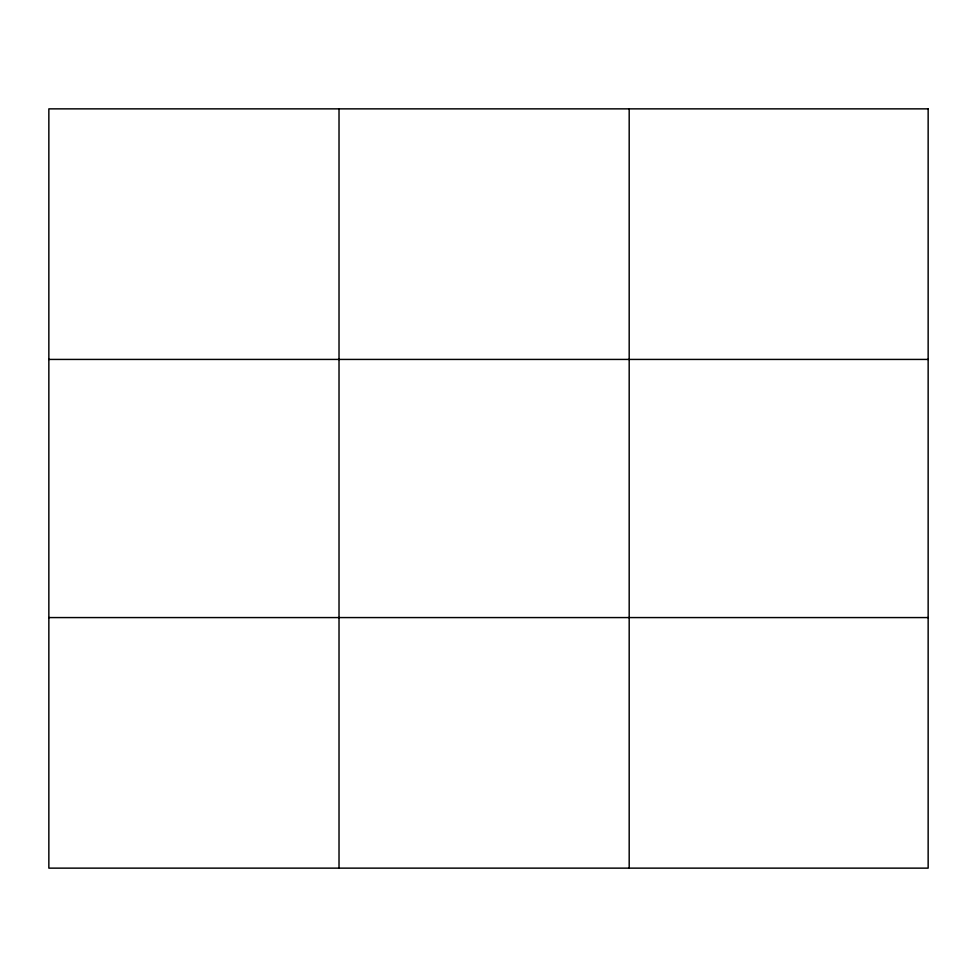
<?xml version="1.0" encoding="UTF-8"?>
<svg xmlns="http://www.w3.org/2000/svg" width="977" height="977" viewBox="0 0 977 977"><rect width="100%" height="100%" fill="white"/><g stroke="black" fill="none" stroke-linecap="round" stroke-linejoin="round"><path stroke-width="1.47" d="M339.019 868.138L339.019 108.862M629.188 868.138L629.188 108.862M48.85 359.426L928.15 359.426M48.85 617.574L928.15 617.574M928.15 108.862L928.15 868.138L48.85 868.138L48.85 108.862L928.15 108.862"/></g></svg>
